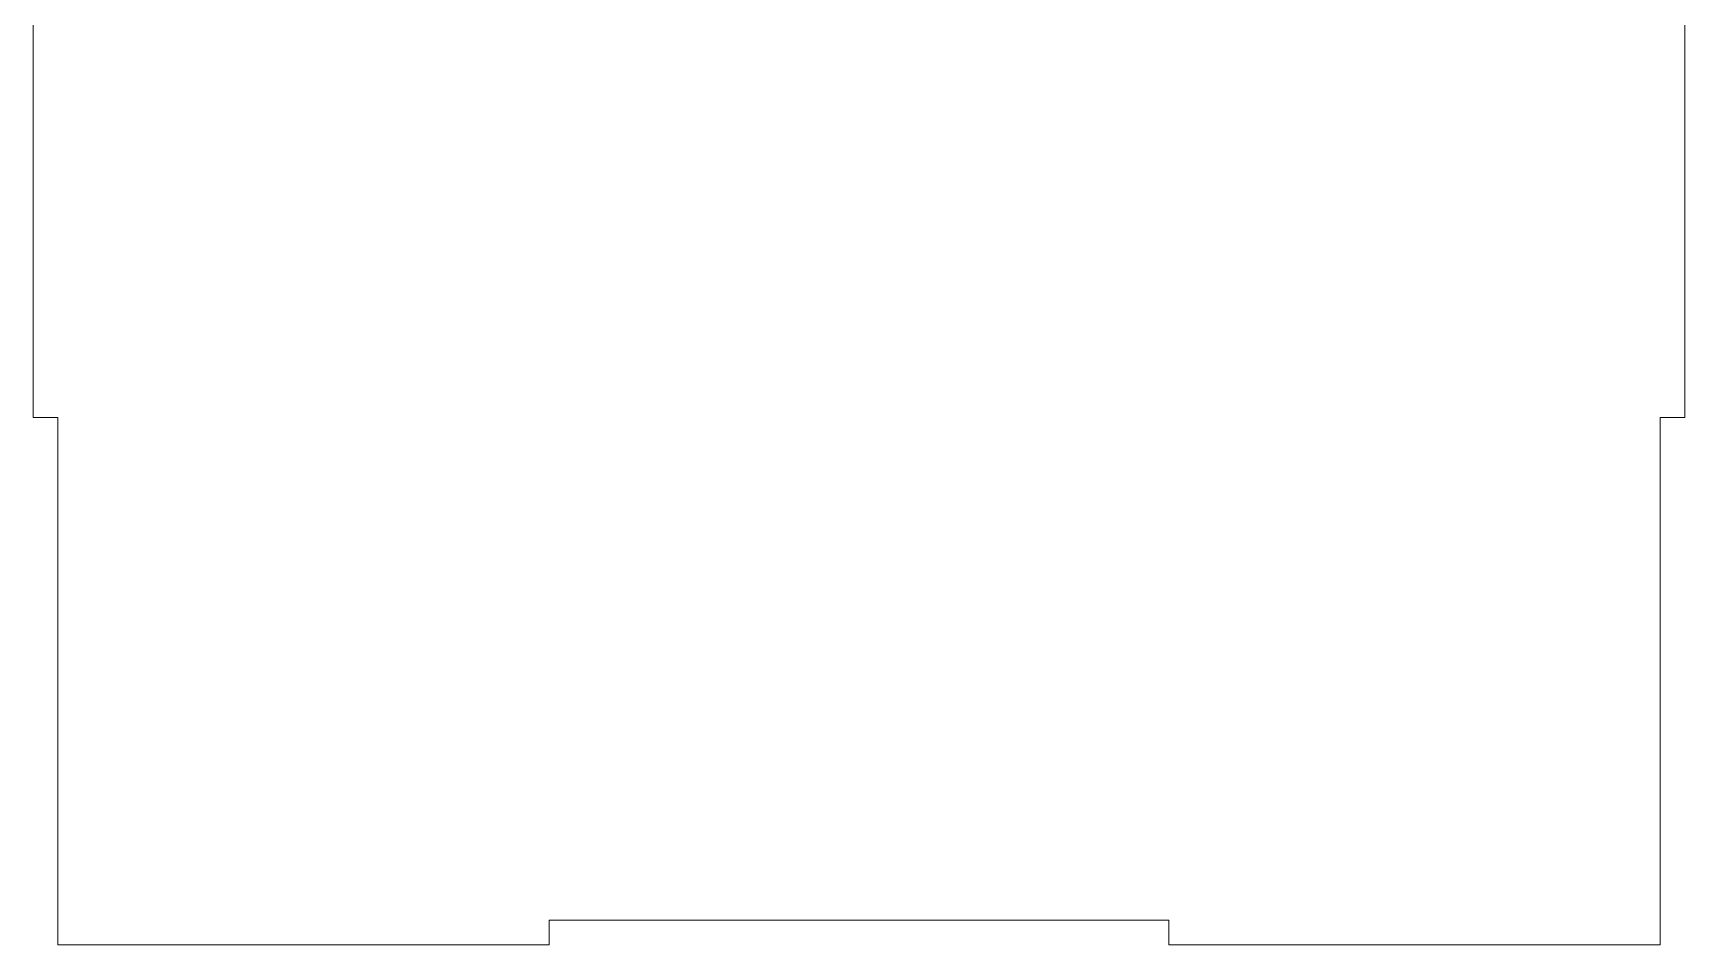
# Model space of a CAD drawing. Header units: millimetres. Extents: x -1476 to 1476, y -775 to 775.
# Drawn here: x -494.7 to -294.7, y -775.1 to -664.7 of the extents above; entities that cross this region are included whole.
import ezdxf

# ---------------------------------------------------------------- set-up
doc = ezdxf.new("R2010")
doc.units = ezdxf.units.MM
doc.header["$MEASUREMENT"] = 0
doc.layers.add('Camada 1', color=7, linetype='Continuous')

msp = doc.modelspace()

# ---------------------------------------------------------------- linework, layer by layer
at = {"layer": 'Camada 1', "color": 250, "lineweight": 20}
msp.add_open_spline([(-491.7487, -711.2333), (-491.7487, -711.2333), (-491.7487, -775.1065), (-491.7487, -775.1065), (-491.7487, -775.1065), (-491.7487, -775.1065), (-432.2486, -775.1065), (-432.2486, -775.1065), (-432.2486, -775.1065), (-432.2486, -775.1065), (-432.2486, -772.1065), (-432.2486, -772.1065), (-432.2486, -772.1065), (-432.2486, -772.1065), (-357.2486, -772.1065), (-357.2486, -772.1065), (-357.2486, -772.1065), (-357.2486, -772.1065), (-357.2486, -775.1065), (-357.2486, -775.1065), (-357.2486, -775.1065), (-357.2486, -775.1065), (-297.7486, -775.1065), (-297.7486, -775.1065), (-297.7486, -775.1065), (-297.7486, -775.1065), (-297.7486, -711.2333), (-297.7486, -711.2333), (-297.7486, -711.2333), (-297.7486, -711.2333), (-294.7486, -711.2333), (-294.7486, -711.2333), (-294.7486, -711.2333), (-294.7486, -711.2333), (-294.7486, -660.3405), (-294.7486, -660.3405), (-294.7486, -660.3405), (-294.7486, -660.3405), (-297.7486, -660.3405), (-297.7486, -660.3405), (-297.7486, -660.3405), (-297.7486, -660.3405), (-297.7486, -596.7137), (-297.7486, -596.7137), (-297.7486, -596.7137), (-297.7486, -596.7137), (-297.7486, -581.824), (-297.7486, -581.824), (-297.7486, -581.824), (-307.4258, -567.4173), (-324.4207, -559.8084), (-341.5479, -562.2145), (-341.5479, -562.2145), (-359.668, -565.8248), (-378.4731, -562.9968), (-394.7486, -554.2138), (-394.7486, -554.2138), (-411.0241, -562.9968), (-429.8292, -565.8248), (-447.9493, -562.2145), (-447.9493, -562.2145), (-465.0765, -559.8084), (-482.0715, -567.4173), (-491.7487, -581.824), (-491.7487, -581.824), (-491.7487, -581.824), (-491.7487, -596.7137), (-491.7487, -596.7137), (-491.7487, -596.7137), (-491.7487, -596.7137), (-491.7487, -660.3405), (-491.7487, -660.3405), (-491.7487, -660.3405), (-491.7487, -660.3405), (-494.7487, -660.3405), (-494.7487, -660.3405), (-494.7487, -660.3405), (-494.7487, -660.3405), (-494.7487, -711.2333), (-494.7487, -711.2333), (-494.7487, -711.2333), (-494.7487, -711.2333), (-491.7487, -711.2333), (-491.7487, -711.2333)], degree=3, knots=[0, 0, 0, 0, 0.04545455, 0.04545455, 0.04545455, 0.04545455, 0.09090909, 0.09090909, 0.09090909, 0.09090909, 0.13636364, 0.13636364, 0.13636364, 0.13636364, 0.18181818, 0.18181818, 0.18181818, 0.18181818, 0.22727273, 0.22727273, 0.22727273, 0.22727273, 0.27272727, 0.27272727, 0.27272727, 0.27272727, 0.31818182, 0.31818182, 0.31818182, 0.31818182, 0.36363636, 0.36363636, 0.36363636, 0.36363636, 0.40909091, 0.40909091, 0.40909091, 0.40909091, 0.45454545, 0.45454545, 0.45454545, 0.45454545, 0.5, 0.5, 0.5, 0.5, 0.54545455, 0.54545455, 0.54545455, 0.54545455, 0.59090909, 0.59090909, 0.59090909, 0.59090909, 0.63636364, 0.63636364, 0.63636364, 0.63636364, 0.68181818, 0.68181818, 0.68181818, 0.68181818, 0.72727273, 0.72727273, 0.72727273, 0.72727273, 0.77272727, 0.77272727, 0.77272727, 0.77272727, 0.81818182, 0.81818182, 0.81818182, 0.81818182, 0.86363636, 0.86363636, 0.86363636, 0.86363636, 0.90909091, 0.90909091, 0.90909091, 0.90909091, 1, 1, 1, 1], dxfattribs=at)

doc.saveas('drawing.dxf')
